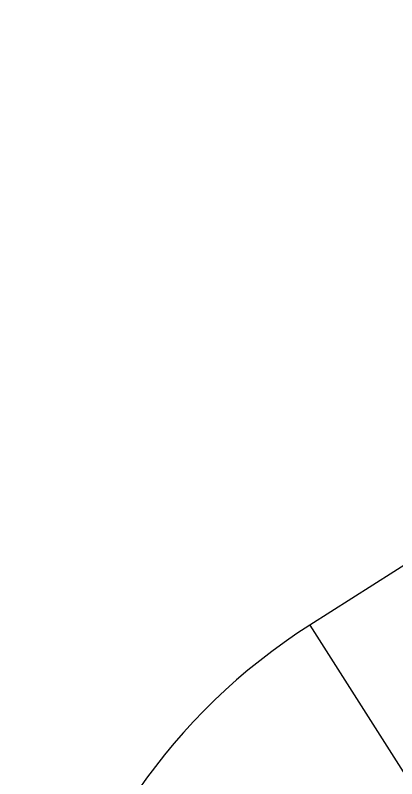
# Model space of a CAD drawing. Header units: millimetres. Extents: x 1145859089 to 1147511753, y -1047484727 to -1047247487.
# Drawn here: x 1146988747.5 to 1146988783.2, y -1047438474.6 to -1047438403.3 of the extents above; entities that cross this region are included whole.
import ezdxf
from ezdxf.xclip import XClip

# ---------------------------------------------------------------- set-up
doc = ezdxf.new("R2010")
doc.units = ezdxf.units.MM
doc.header["$LTSCALE"] = 100
doc.header["$MEASUREMENT"] = 0
doc.header["$XCLIPFRAME"] = 2
doc.layers.get('0').update_dxf_attribs({"linetype": 'CONTINUOUS'})
doc.layers.add('XREF', color=135, linetype='CONTINUOUS')
doc.layers.add('단지배치도$0$W240910', color=135, linetype='CONTINUOUS')

# ---------------------------------------------------------------- blocks, each defined once
blk = doc.blocks.new('단지배치도$0$zw$9902')
at = {"layer": '단지배치도$0$W240910', "linetype": 'ByBlock', "ltscale": 20}
for p, q in [((59051.964, -67080.69), (59035.8, -67090.974)), ((59035.8, -67090.974), (59054.05, -67119.66))]:
    blk.add_line(p, q, dxfattribs=at)
at = {"layer": '단지배치도$0$W240910'}
for radius in [11431.377, 11931.377]:
    blk.add_arc((57394.291, -57699.4), radius, 251.6277496, 321.4181311, dxfattribs=at)
at = {"layer": '단지배치도$0$W240910', "linetype": 'ByBlock', "ltscale": 20}
blk.add_arc((59065.859, -67138.222), 56, 122.46387, 212.46387, dxfattribs=at)
blk = doc.blocks.new('단지배치도')
blk.add_blockref('단지배치도$0$zw$9902', (141034.193, 142437.157))

msp = doc.modelspace()

# ---------------------------------------------------------------- block references
at = {"layer": 'XREF'}
ref = msp.add_blockref('단지배치도', (1146788705.034274, -1047513806.462535), dxfattribs=at)
XClip(ref).set_block_clipping_path([(72982.4064819524, 34919.7593965302), (360382.4067475507, 255319.7593436702)])

doc.saveas('drawing.dxf')
